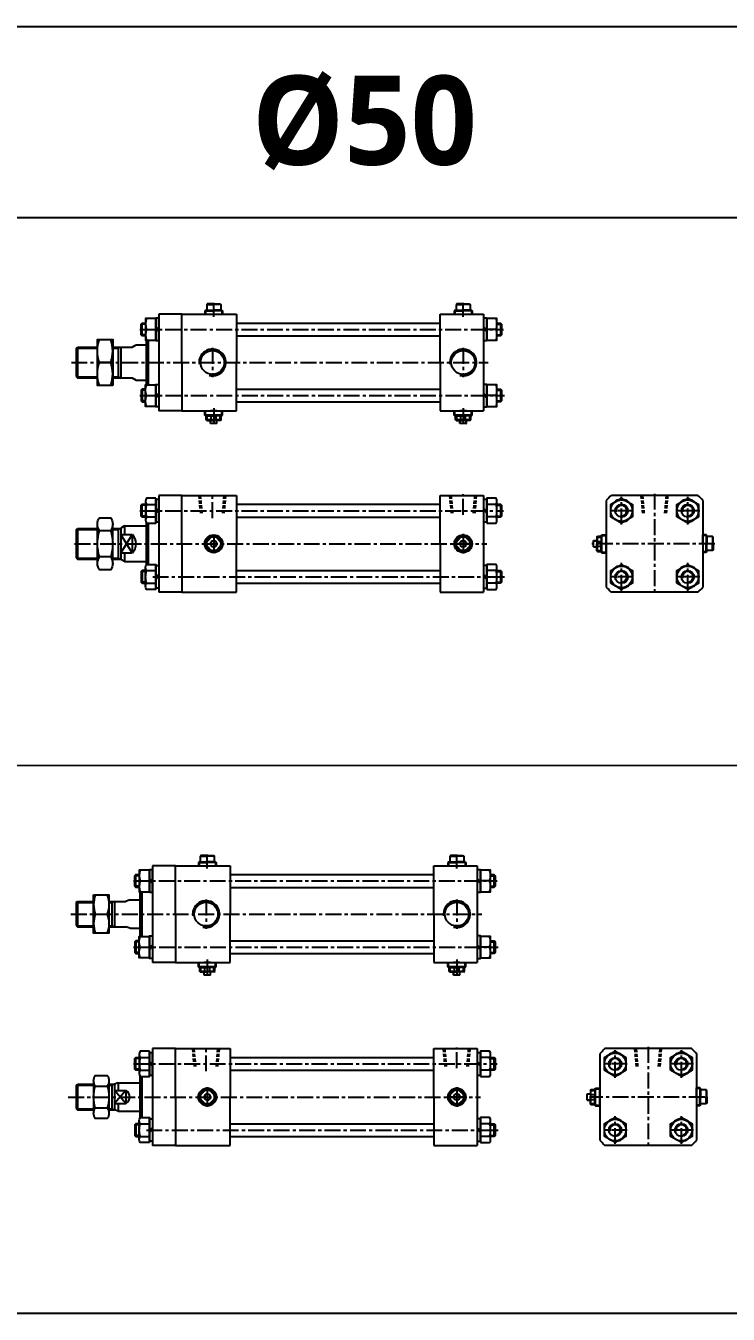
# Model space of a CAD drawing. Extents: x -819 to 29893, y -8942 to 9886.
# Drawn here: x 777 to 1329, y 1799 to 2811 of the extents above; entities that cross this region are included whole.
import ezdxf

# ---------------------------------------------------------------- set-up
doc = ezdxf.new("R2010")
doc.units = 0
doc.header["$LTSCALE"] = 10
doc.header["$MEASUREMENT"] = 0
doc.linetypes.add('CENTER', pattern=[2, 1.25, -0.25, 0.25, -0.25])
doc.linetypes.add('HIDDEN', pattern=[0.375, 0.25, -0.125])
doc.layers.get('0').update_dxf_attribs({"linetype": 'CONTINUOUS'})
doc.layers.add('ML', color=7, linetype='CONTINUOUS')
doc.styles.add('문자', font='romans.shx')

msp = doc.modelspace()

# ---------------------------------------------------------------- linework, layer by layer
at = {"layer": 'ML'}
for p, q in [((919.3, 2592.4), (918.8, 2591.9)), ((918.8, 2591.9), (918.8, 2587.4)), ((918.8, 2591.9), (924.3, 2591.9)), ((924.3, 2592.4), (919.3, 2592.4)), ((924.3, 2592.4), (929.3, 2592.4)), ((929.8, 2591.9), (924.3, 2591.9)), ((929.3, 2592.4), (929.8, 2591.9)), ((929.8, 2591.9), (929.8, 2587.4)), ((1115.3, 2592.4), (1114.8, 2591.9)), ((1114.8, 2591.9), (1114.8, 2587.4)), ((1114.8, 2591.9), (1120.3, 2591.9)), ((1120.3, 2592.4), (1115.3, 2592.4)), ((1120.3, 2592.4), (1125.3, 2592.4)), ((1125.8, 2591.9), (1120.3, 2591.9)), ((1125.3, 2592.4), (1125.8, 2591.9)), ((1125.8, 2591.9), (1125.8, 2587.4)), ((881.3, 2584.4), (881.3, 2508.4)), ((899.3, 2584.4), (881.3, 2584.4)), ((899.3, 2546.4), (899.3, 2584.4)), ((899.3, 2584.4), (942.3, 2584.4)), ((917.8, 2587.4), (917.3, 2586.9)), ((917.3, 2586.9), (917.3, 2584.4)), ((917.3, 2586.9), (924.3, 2586.9)), ((917.3, 2584.4), (931.3, 2584.4)), ((917.8, 2587.4), (924.3, 2587.4)), ((930.8, 2587.4), (924.3, 2587.4)), ((931.3, 2586.9), (924.3, 2586.9)), ((930.8, 2587.4), (931.3, 2586.9)), ((931.3, 2586.9), (931.3, 2584.4)), ((942.3, 2584.4), (942.3, 2546.4)), ((1102.3, 2546.4), (1102.3, 2584.4)), ((1102.3, 2584.4), (1136.3, 2584.4)), ((1113.8, 2587.4), (1113.3, 2586.9)), ((1113.3, 2586.9), (1113.3, 2584.4)), ((1113.3, 2586.9), (1120.3, 2586.9)), ((1113.3, 2584.4), (1127.3, 2584.4)), ((1113.8, 2587.4), (1120.3, 2587.4)), ((1126.8, 2587.4), (1120.3, 2587.4)), ((1127.3, 2586.9), (1120.3, 2586.9)), ((1126.8, 2587.4), (1127.3, 2586.9)), ((1127.3, 2586.9), (1127.3, 2584.4)), ((1136.3, 2584.4), (1136.3, 2508.4)), ((868.1, 2567.4), (868.1, 2577.4)), ((871.6, 2572.4), (878.8, 2572.4)), ((878.8, 2574.3), (881.3, 2571.8)), ((878.8, 2572.9), (881.3, 2570.4)), ((1138.8, 2571.8), (1136.3, 2574.3)), ((1138.8, 2570.4), (1136.3, 2572.9)), ((1146.1, 2572.4), (1138.8, 2572.4)), ((1149.5, 2577.4), (1149.5, 2567.4)), ((871.3, 2563.9), (871.3, 2528.9)), ((872.8, 2563.9), (872.8, 2528.9)), ((816.3, 2557.4), (817.3, 2558.4)), ((816.3, 2557.4), (816.3, 2535.4)), ((817.3, 2558.4), (817.3, 2534.4)), ((849.3, 2558.4), (849.3, 2534.4)), ((851.3, 2558.4), (851.3, 2534.4)), ((851.3, 2558.4), (860.3, 2558.4)), ((860.3, 2558.4), (863.3, 2560.4)), ((843.4, 2546.4), (834.6, 2546.4)), ((899.3, 2546.4), (899.3, 2508.4)), ((942.3, 2508.4), (942.3, 2546.4)), ((1102.3, 2546.4), (1102.3, 2508.4)), ((816.3, 2535.4), (817.3, 2534.4)), ((860.3, 2534.4), (863.3, 2532.4)), ((868.1, 2525.4), (868.1, 2515.4)), ((871.6, 2520.4), (878.8, 2520.4)), ((878.8, 2519.8), (881.3, 2522.3)), ((878.8, 2518.4), (881.3, 2520.9)), ((1138.8, 2519.8), (1136.3, 2522.3)), ((1138.8, 2518.4), (1136.3, 2520.9)), ((1146.1, 2520.4), (1138.8, 2520.4)), ((1149.5, 2525.4), (1149.5, 2515.4)), ((899.3, 2508.4), (881.3, 2508.4)), ((899.3, 2508.4), (942.3, 2508.4)), ((917.3, 2504.9), (917.3, 2508.4)), ((917.8, 2504.4), (917.3, 2504.9)), ((931.3, 2504.9), (917.3, 2504.9)), ((917.8, 2504.4), (924.3, 2504.4)), ((918.3, 2501.4), (918.3, 2504.4)), ((918.8, 2500.9), (918.3, 2501.4)), ((930.3, 2501.4), (918.3, 2501.4)), ((918.8, 2500.9), (924.3, 2500.9)), ((919.2, 2501.4), (919.2, 2504.4)), ((926.8, 2508.4), (921.8, 2508.4)), ((926.8, 2508.4), (921.8, 2508.4)), ((921.8, 2498.5), (921.8, 2500.9)), ((922.4, 2501.4), (922.4, 2504.4)), ((930.8, 2504.4), (924.3, 2504.4)), ((929.8, 2500.9), (924.3, 2500.9)), ((926.2, 2501.4), (926.2, 2504.4)), ((926.8, 2498.5), (926.8, 2500.9)), ((929.5, 2501.4), (929.5, 2504.4)), ((929.8, 2500.9), (930.3, 2501.4)), ((930.3, 2501.4), (930.3, 2504.4)), ((930.8, 2504.4), (931.3, 2504.9)), ((931.3, 2504.9), (931.3, 2508.4)), ((1102.3, 2508.4), (1136.3, 2508.4)), ((1113.3, 2504.9), (1113.3, 2508.4)), ((1113.8, 2504.4), (1113.3, 2504.9)), ((1127.3, 2504.9), (1113.3, 2504.9)), ((1113.8, 2504.4), (1120.3, 2504.4)), ((1114.3, 2501.4), (1114.3, 2504.4)), ((1114.8, 2500.9), (1114.3, 2501.4)), ((1126.3, 2501.4), (1114.3, 2501.4)), ((1114.8, 2500.9), (1120.3, 2500.9)), ((1115.2, 2501.4), (1115.2, 2504.4)), ((1122.8, 2508.4), (1117.8, 2508.4)), ((1122.8, 2508.4), (1117.8, 2508.4)), ((1117.8, 2498.5), (1117.8, 2500.9)), ((1118.4, 2501.4), (1118.4, 2504.4)), ((1126.8, 2504.4), (1120.3, 2504.4)), ((1125.8, 2500.9), (1120.3, 2500.9)), ((1122.2, 2501.4), (1122.2, 2504.4)), ((1122.8, 2498.5), (1122.8, 2500.9)), ((1125.5, 2501.4), (1125.5, 2504.4)), ((1125.8, 2500.9), (1126.3, 2501.4)), ((1126.3, 2501.4), (1126.3, 2504.4)), ((1126.8, 2504.4), (1127.3, 2504.9)), ((1127.3, 2504.9), (1127.3, 2508.4)), ((926.8, 2498.5), (921.8, 2498.5)), ((921.9, 2498.4), (921.8, 2498.5)), ((926.7, 2498.4), (921.9, 2498.4)), ((926.7, 2498.4), (926.8, 2498.5)), ((1122.8, 2498.5), (1117.8, 2498.5)), ((1117.9, 2498.4), (1117.8, 2498.5)), ((1122.7, 2498.4), (1117.9, 2498.4)), ((1122.7, 2498.4), (1122.8, 2498.5)), ((899.3, 2442), (881.3, 2442)), ((881.3, 2442), (881.3, 2366)), ((899.3, 2442), (942.3, 2442)), ((899.3, 2404), (899.3, 2442)), ((942.3, 2442), (942.3, 2404)), ((1102.3, 2404), (1102.3, 2442)), ((1102.3, 2442), (1136.3, 2442)), ((1136.3, 2442), (1136.3, 2366)), ((1304.7, 2442), (1236.7, 2442)), ((868.1, 2425), (868.1, 2435)), ((870.8, 2437.4), (870.8, 2422.6)), ((871.6, 2434.9), (878.8, 2434.9)), ((878.8, 2432), (881.3, 2429.5)), ((878.8, 2430.5), (881.3, 2428)), ((1138.8, 2429.5), (1136.3, 2432)), ((1138.8, 2428), (1136.3, 2430.5)), ((1146.1, 2434.9), (1138.8, 2434.9)), ((1146.8, 2422.6), (1146.8, 2437.4)), ((1149.5, 2435), (1149.5, 2425)), ((1232.7, 2438), (1232.7, 2370)), ((1308.7, 2438), (1308.7, 2370)), ((833, 2388.6), (833, 2419.4)), ((845, 2388.6), (845, 2419.4)), ((871.3, 2420.6), (871.3, 2387.4)), ((871.6, 2425.1), (878.8, 2425.1)), ((872.8, 2420.2), (872.8, 2387.8)), ((1146.1, 2425.1), (1138.8, 2425.1)), ((816.3, 2415), (817.3, 2416)), ((816.3, 2415), (816.3, 2393)), ((817.3, 2416), (817.3, 2392)), ((843.4, 2414.2), (834.6, 2414.2)), ((849.3, 2416), (849.3, 2392)), ((854.3, 2418), (851.3, 2416.3)), ((851.3, 2416.3), (851.3, 2391.7)), ((851.3, 2411.2), (860.3, 2411.2)), ((854.3, 2418), (854.3, 2411.2)), ((860.3, 2411.2), (860.3, 2396.8)), ((922.4, 2409.1), (919.2, 2405.9)), ((926.2, 2409.1), (929.5, 2405.9)), ((1118.4, 2409.1), (1115.2, 2405.9)), ((1122.2, 2409.1), (1125.5, 2405.9)), ((1225.2, 2409.5), (1225.7, 2410)), ((1225.2, 2409.5), (1225.2, 2404)), ((1225.7, 2410), (1228.7, 2410)), ((1225.7, 2398), (1225.7, 2410)), ((1225.7, 2409.1), (1228.7, 2409.1)), ((1228.7, 2410.5), (1229.2, 2411)), ((1228.7, 2410.5), (1228.7, 2404)), ((1229.2, 2411), (1232.7, 2411)), ((1229.2, 2397), (1229.2, 2411)), ((1232.7, 2398), (1232.7, 2410)), ((1232.7, 2398), (1232.7, 2410)), ((1311.2, 2411.1), (1308.7, 2411.1)), ((1308.7, 2404.1), (1308.7, 2411.1)), ((1311.7, 2410.6), (1311.2, 2411.1)), ((1311.2, 2411.1), (1311.2, 2404.1)), ((1311.7, 2410.6), (1311.7, 2404.1)), ((1316.2, 2409.6), (1311.7, 2409.6)), ((1316.7, 2409.1), (1316.2, 2409.6)), ((1316.2, 2409.6), (1316.2, 2404.1)), ((1316.7, 2404.1), (1316.7, 2409.1)), ((899.3, 2404), (899.3, 2366)), ((919.2, 2402.1), (922.4, 2398.8)), ((929.5, 2402.1), (926.2, 2398.8)), ((942.3, 2366), (942.3, 2404)), ((1102.3, 2404), (1102.3, 2366)), ((1115.2, 2402.1), (1118.4, 2398.8)), ((1125.5, 2402.1), (1122.2, 2398.8)), ((1222.7, 2406.4), (1222.8, 2406.5)), ((1222.7, 2401.6), (1222.7, 2406.4)), ((1222.7, 2401.6), (1222.8, 2401.5)), ((1222.8, 2406.5), (1225.2, 2406.5)), ((1222.8, 2401.5), (1222.8, 2406.5)), ((1222.8, 2401.5), (1225.2, 2401.5)), ((1225.2, 2398.5), (1225.2, 2404)), ((1225.7, 2405.9), (1228.7, 2405.9)), ((1225.7, 2402.1), (1228.7, 2402.1)), ((1228.7, 2397.5), (1228.7, 2404)), ((1232.7, 2401.5), (1232.7, 2406.5)), ((1232.7, 2401.5), (1232.7, 2406.5)), ((1308.7, 2404.1), (1308.7, 2397.1)), ((1311.2, 2397.1), (1311.2, 2404.1)), ((1311.7, 2397.6), (1311.7, 2404.1)), ((1316.2, 2398.6), (1316.2, 2404.1)), ((1316.7, 2399.1), (1316.2, 2398.6)), ((1316.7, 2404.1), (1316.7, 2399.1)), ((816.3, 2393), (817.3, 2392)), ((843.4, 2393.7), (834.6, 2393.7)), ((851.3, 2396.8), (860.3, 2396.8)), ((854.3, 2390), (851.3, 2391.7)), ((854.3, 2396.8), (854.3, 2390)), ((1225.2, 2398.5), (1225.7, 2398)), ((1225.7, 2398.8), (1228.7, 2398.8)), ((1225.7, 2398), (1228.7, 2398)), ((1228.7, 2397.5), (1229.2, 2397)), ((1229.2, 2397), (1232.7, 2397)), ((1311.2, 2397.1), (1308.7, 2397.1)), ((1311.7, 2397.6), (1311.2, 2397.1)), ((1316.2, 2398.6), (1311.7, 2398.6)), ((868.1, 2383), (868.1, 2373)), ((870.8, 2370.6), (870.8, 2385.4)), ((871.6, 2382.9), (878.8, 2382.9)), ((878.8, 2377.5), (881.3, 2380)), ((1138.8, 2377.5), (1136.3, 2380)), ((1146.1, 2382.9), (1138.8, 2382.9)), ((1146.8, 2370.6), (1146.8, 2385.4)), ((1149.5, 2383), (1149.5, 2373)), ((871.6, 2373.1), (878.8, 2373.1)), ((878.8, 2376), (881.3, 2378.5)), ((1138.8, 2376), (1136.3, 2378.5)), ((1146.1, 2373.1), (1138.8, 2373.1)), ((899.3, 2366), (881.3, 2366)), ((899.3, 2366), (942.3, 2366)), ((1102.3, 2366), (1136.3, 2366)), ((1304.7, 2366), (1236.7, 2366)), ((914.3, 2159.1), (913.8, 2158.6)), ((913.8, 2158.6), (913.8, 2154.1)), ((913.8, 2158.6), (919.3, 2158.6)), ((919.3, 2159.1), (914.3, 2159.1)), ((919.3, 2159.1), (924.3, 2159.1)), ((924.8, 2158.6), (919.3, 2158.6)), ((924.3, 2159.1), (924.8, 2158.6)), ((924.8, 2158.6), (924.8, 2154.1)), ((1110.3, 2159.1), (1109.8, 2158.6)), ((1109.8, 2158.6), (1109.8, 2154.1)), ((1109.8, 2158.6), (1115.3, 2158.6)), ((1115.3, 2159.1), (1110.3, 2159.1)), ((1115.3, 2159.1), (1120.3, 2159.1)), ((1120.8, 2158.6), (1115.3, 2158.6)), ((1120.3, 2159.1), (1120.8, 2158.6)), ((1120.8, 2158.6), (1120.8, 2154.1)), ((876.3, 2151.1), (876.3, 2075.1)), ((894.3, 2151.1), (876.3, 2151.1)), ((894.3, 2113.1), (894.3, 2151.1)), ((894.3, 2151.1), (937.3, 2151.1)), ((912.8, 2154.1), (912.3, 2153.6)), ((912.3, 2153.6), (912.3, 2151.1)), ((912.3, 2153.6), (919.3, 2153.6)), ((912.3, 2151.1), (926.3, 2151.1)), ((912.8, 2154.1), (919.3, 2154.1)), ((925.8, 2154.1), (919.3, 2154.1)), ((926.3, 2153.6), (919.3, 2153.6)), ((925.8, 2154.1), (926.3, 2153.6)), ((926.3, 2153.6), (926.3, 2151.1)), ((937.3, 2151.1), (937.3, 2113.1)), ((1097.3, 2113.1), (1097.3, 2151.1)), ((1097.3, 2151.1), (1131.3, 2151.1)), ((1108.8, 2154.1), (1108.3, 2153.6)), ((1108.3, 2153.6), (1108.3, 2151.1)), ((1108.3, 2153.6), (1115.3, 2153.6)), ((1108.3, 2151.1), (1122.3, 2151.1)), ((1108.8, 2154.1), (1115.3, 2154.1)), ((1121.8, 2154.1), (1115.3, 2154.1)), ((1122.3, 2153.6), (1115.3, 2153.6)), ((1121.8, 2154.1), (1122.3, 2153.6)), ((1122.3, 2153.6), (1122.3, 2151.1)), ((1131.3, 2151.1), (1131.3, 2075.1)), ((863.1, 2134.1), (863.1, 2144.1)), ((866.6, 2139.1), (873.8, 2139.1)), ((873.8, 2141), (876.3, 2138.5)), ((873.8, 2139.6), (876.3, 2137.1)), ((1133.8, 2138.5), (1131.3, 2141)), ((1133.8, 2137.1), (1131.3, 2139.6)), ((1141.1, 2139.1), (1133.8, 2139.1)), ((1144.5, 2144.1), (1144.5, 2134.1)), ((866.3, 2130.6), (866.3, 2095.6)), ((867.8, 2130.6), (867.8, 2095.6)), ((817.3, 2123.1), (817.3, 2103.1)), ((844.3, 2123.1), (844.3, 2103.1)), ((846.3, 2123.1), (846.3, 2103.1)), ((858.3, 2124.3), (855.3, 2123.1)), ((830, 2113.1), (840.6, 2113.1)), ((894.3, 2113.1), (894.3, 2075.1)), ((937.3, 2075.1), (937.3, 2113.1)), ((1097.3, 2113.1), (1097.3, 2075.1)), ((858.3, 2101.9), (855.3, 2103.1)), ((863.1, 2092.1), (863.1, 2082.1)), ((866.6, 2087.1), (873.8, 2087.1)), ((873.8, 2086.5), (876.3, 2089)), ((873.8, 2085.1), (876.3, 2087.6)), ((1133.8, 2086.5), (1131.3, 2089)), ((1133.8, 2085.1), (1131.3, 2087.6)), ((1141.1, 2087.1), (1133.8, 2087.1)), ((1144.5, 2092.1), (1144.5, 2082.1)), ((894.3, 2075.1), (876.3, 2075.1)), ((894.3, 2075.1), (937.3, 2075.1)), ((912.3, 2071.6), (912.3, 2075.1)), ((921.8, 2075.1), (916.8, 2075.1)), ((921.8, 2075.1), (916.8, 2075.1)), ((926.3, 2071.6), (926.3, 2075.1)), ((1097.3, 2075.1), (1131.3, 2075.1)), ((1108.3, 2071.6), (1108.3, 2075.1)), ((1117.8, 2075.1), (1112.8, 2075.1)), ((1117.8, 2075.1), (1112.8, 2075.1)), ((1122.3, 2071.6), (1122.3, 2075.1)), ((912.8, 2071.1), (912.3, 2071.6)), ((926.3, 2071.6), (912.3, 2071.6)), ((912.8, 2071.1), (919.3, 2071.1)), ((913.3, 2068.1), (913.3, 2071.1)), ((913.8, 2067.6), (913.3, 2068.1)), ((925.3, 2068.1), (913.3, 2068.1)), ((913.8, 2067.6), (919.3, 2067.6)), ((914.2, 2068.1), (914.2, 2071.1)), ((916.8, 2065.2), (916.8, 2067.6)), ((921.8, 2065.2), (916.8, 2065.2)), ((916.9, 2065.1), (916.8, 2065.2)), ((921.7, 2065.1), (916.9, 2065.1)), ((917.4, 2068.1), (917.4, 2071.1)), ((925.8, 2071.1), (919.3, 2071.1)), ((924.8, 2067.6), (919.3, 2067.6)), ((921.2, 2068.1), (921.2, 2071.1)), ((921.7, 2065.1), (921.8, 2065.2)), ((921.8, 2065.2), (921.8, 2067.6)), ((924.5, 2068.1), (924.5, 2071.1)), ((924.8, 2067.6), (925.3, 2068.1)), ((925.3, 2068.1), (925.3, 2071.1)), ((925.8, 2071.1), (926.3, 2071.6)), ((1108.8, 2071.1), (1108.3, 2071.6)), ((1122.3, 2071.6), (1108.3, 2071.6)), ((1108.8, 2071.1), (1115.3, 2071.1)), ((1109.3, 2068.1), (1109.3, 2071.1)), ((1109.8, 2067.6), (1109.3, 2068.1)), ((1121.3, 2068.1), (1109.3, 2068.1)), ((1109.8, 2067.6), (1115.3, 2067.6)), ((1110.2, 2068.1), (1110.2, 2071.1)), ((1112.8, 2065.2), (1112.8, 2067.6)), ((1117.8, 2065.2), (1112.8, 2065.2)), ((1112.9, 2065.1), (1112.8, 2065.2)), ((1117.7, 2065.1), (1112.9, 2065.1)), ((1113.4, 2068.1), (1113.4, 2071.1)), ((1121.8, 2071.1), (1115.3, 2071.1)), ((1120.8, 2067.6), (1115.3, 2067.6)), ((1117.2, 2068.1), (1117.2, 2071.1)), ((1117.7, 2065.1), (1117.8, 2065.2)), ((1117.8, 2065.2), (1117.8, 2067.6)), ((1120.5, 2068.1), (1120.5, 2071.1)), ((1120.8, 2067.6), (1121.3, 2068.1)), ((1121.3, 2068.1), (1121.3, 2071.1)), ((1121.8, 2071.1), (1122.3, 2071.6)), ((894.3, 2007.4), (876.3, 2007.4)), ((876.3, 2007.4), (876.3, 1931.4)), ((894.3, 2007.4), (937.3, 2007.4)), ((894.3, 1969.4), (894.3, 2007.4)), ((937.3, 2007.4), (937.3, 1969.4)), ((1097.3, 1969.4), (1097.3, 2007.4)), ((1097.3, 2007.4), (1131.3, 2007.4)), ((1131.3, 2007.4), (1131.3, 1931.4)), ((1299.7, 2007.4), (1231.7, 2007.4)), ((863.1, 1990.4), (863.1, 2000.4)), ((865.8, 2002.8), (865.8, 1988.1)), ((866.6, 2000.3), (873.8, 2000.3)), ((873.8, 1997.4), (876.3, 1994.9)), ((873.8, 1996), (876.3, 1993.5)), ((1133.8, 1994.9), (1131.3, 1997.4)), ((1133.8, 1993.5), (1131.3, 1996)), ((1141.1, 2000.3), (1133.8, 2000.3)), ((1141.8, 1988.1), (1141.8, 2002.8)), ((1144.5, 2000.4), (1144.5, 1990.4)), ((1227.7, 2003.4), (1227.7, 1935.4)), ((1303.7, 2003.5), (1303.7, 1935.4)), ((866.3, 1986.1), (866.3, 1952.8)), ((866.6, 1990.5), (873.8, 1990.5)), ((867.8, 1985.6), (867.8, 1953.3)), ((1141.1, 1990.5), (1133.8, 1990.5)), ((817.3, 1979.4), (817.3, 1959.4)), ((830, 1982.2), (830, 1956.7)), ((831.3, 1977.9), (840.7, 1977.9)), ((842, 1982.2), (842, 1956.7)), ((844.3, 1979.4), (844.3, 1959.4)), ((849.3, 1980.6), (846.3, 1979.4)), ((846.3, 1979.4), (846.3, 1959.4)), ((846.3, 1974.5), (855.6, 1974.5)), ((849.3, 1980.6), (849.3, 1974.5)), ((855.3, 1974.5), (855.3, 1964.4)), ((917.4, 1974.6), (914.2, 1971.4)), ((921.2, 1974.6), (924.5, 1971.4)), ((1113.4, 1974.6), (1110.2, 1971.4)), ((1117.2, 1974.6), (1120.5, 1971.4)), ((1220.2, 1974.9), (1220.7, 1975.4)), ((1220.2, 1974.9), (1220.2, 1969.4)), ((1220.7, 1975.4), (1223.7, 1975.4)), ((1220.7, 1963.4), (1220.7, 1975.4)), ((1220.7, 1974.6), (1223.7, 1974.6)), ((1223.7, 1975.9), (1224.2, 1976.4)), ((1223.7, 1975.9), (1223.7, 1969.4)), ((1224.2, 1976.4), (1227.7, 1976.4)), ((1224.2, 1962.4), (1224.2, 1976.4)), ((1227.7, 1963.4), (1227.7, 1975.4)), ((1227.7, 1963.4), (1227.7, 1975.4)), ((1227.7, 1963.4), (1227.7, 1975.4)), ((1306.2, 1976.5), (1303.7, 1976.5)), ((1303.7, 1969.5), (1303.7, 1976.5)), ((1306.7, 1976), (1306.2, 1976.5)), ((1306.2, 1976.5), (1306.2, 1969.5)), ((1306.7, 1976), (1306.7, 1969.5)), ((1311.2, 1975), (1306.7, 1975)), ((1311.7, 1974.5), (1311.2, 1975)), ((1311.2, 1975), (1311.2, 1969.5)), ((1311.7, 1969.5), (1311.7, 1974.5)), ((846.3, 1964.4), (855.3, 1964.4)), ((849.3, 1964.4), (849.3, 1958.2)), ((894.3, 1969.4), (894.3, 1931.4)), ((914.2, 1967.5), (917.4, 1964.3)), ((924.5, 1967.5), (921.2, 1964.3)), ((937.3, 1931.4), (937.3, 1969.4)), ((1097.3, 1969.4), (1097.3, 1931.4)), ((1110.2, 1967.5), (1113.4, 1964.3)), ((1120.5, 1967.5), (1117.2, 1964.3)), ((1217.7, 1971.8), (1217.8, 1971.9)), ((1217.7, 1967.1), (1217.7, 1971.8)), ((1217.7, 1967.1), (1217.8, 1966.9)), ((1217.8, 1971.9), (1220.2, 1971.9)), ((1217.8, 1966.9), (1217.8, 1971.9)), ((1217.8, 1966.9), (1220.2, 1966.9)), ((1220.2, 1963.9), (1220.2, 1969.4)), ((1220.2, 1963.9), (1220.7, 1963.4)), ((1220.7, 1971.4), (1223.7, 1971.4)), ((1220.7, 1967.5), (1223.7, 1967.5)), ((1220.7, 1964.3), (1223.7, 1964.3)), ((1223.7, 1962.9), (1223.7, 1969.4)), ((1227.7, 1966.9), (1227.7, 1971.9)), ((1227.7, 1966.9), (1227.7, 1971.9)), ((1303.7, 1969.5), (1303.7, 1962.5)), ((1306.2, 1962.5), (1306.2, 1969.5)), ((1306.7, 1963), (1306.7, 1969.5)), ((1311.2, 1964), (1306.7, 1964)), ((1311.2, 1964), (1311.2, 1969.5)), ((1311.7, 1964.5), (1311.2, 1964)), ((1311.7, 1969.5), (1311.7, 1964.5)), ((831.3, 1960.9), (840.7, 1960.9)), ((849.3, 1958.2), (846.3, 1959.4)), ((1220.7, 1963.4), (1223.7, 1963.4)), ((1223.7, 1962.9), (1224.2, 1962.4)), ((1224.2, 1962.4), (1227.7, 1962.4)), ((1306.2, 1962.5), (1303.7, 1962.5)), ((1306.7, 1963), (1306.2, 1962.5)), ((863.1, 1948.4), (863.1, 1938.4)), ((865.8, 1936.1), (865.8, 1950.8)), ((866.6, 1948.3), (873.8, 1948.3)), ((873.8, 1942.9), (876.3, 1945.4)), ((873.8, 1941.5), (876.3, 1944)), ((1133.8, 1942.9), (1131.3, 1945.4)), ((1133.8, 1941.5), (1131.3, 1944)), ((1141.1, 1948.3), (1133.8, 1948.3)), ((1141.8, 1936.1), (1141.8, 1950.8)), ((1144.5, 1948.4), (1144.5, 1938.4)), ((866.6, 1938.5), (873.8, 1938.5)), ((1141.1, 1938.5), (1133.8, 1938.5)), ((894.3, 1931.4), (876.3, 1931.4)), ((894.3, 1931.4), (937.3, 1931.4)), ((1097.3, 1931.4), (1131.3, 1931.4)), ((1299.7, 1931.4), (1231.7, 1931.4))]:
    msp.add_line(p, q, dxfattribs=at)
at = {"layer": 'ML', "color": 1, "linetype": 'CENTER'}
for p, q in [((924.3, 2582.4), (924.3, 2593.2)), ((1120.3, 2582.4), (1120.3, 2593.2)), ((866.2, 2572.4), (1152, 2572.4)), ((923.3, 2557.9), (923.3, 2534.9)), ((1120.3, 2557.9), (1120.3, 2534.9)), ((812.5, 2546.4), (1140, 2546.4)), ((866.4, 2520.4), (1152.7, 2520.4)), ((924.3, 2510.6), (924.3, 2497.4)), ((1120.3, 2510.6), (1120.3, 2497.4)), ((923.3, 2424.2), (923.3, 2442.9)), ((1120.3, 2426.7), (1120.3, 2442.9)), ((1244.7, 2419.1), (1244.7, 2440.9)), ((1270.7, 2443.3), (1270.7, 2364.1)), ((1296.7, 2419.1), (1296.7, 2440.9)), ((866.2, 2430), (1152, 2430)), ((1254.2, 2430), (1235.3, 2430)), ((1306.2, 2430), (1287.3, 2430)), ((924.3, 2411), (924.3, 2397)), ((1120.3, 2411.7), (1120.3, 2396.3)), ((815, 2404), (1138.8, 2404)), ((1128, 2404), (1112.6, 2404)), ((1318, 2404), (1221.3, 2404)), ((1244.7, 2367.1), (1244.7, 2388.9)), ((1296.7, 2367.1), (1296.7, 2388.9)), ((876.4, 2378), (1152.7, 2378)), ((1254.2, 2378), (1235.3, 2378)), ((1306.2, 2378), (1287.3, 2378)), ((919.3, 2149), (919.3, 2159.9)), ((1115.3, 2149), (1115.3, 2159.9)), ((861.2, 2139.1), (1147, 2139.1)), ((918.3, 2124.6), (918.3, 2101.5)), ((1115.3, 2124.6), (1115.3, 2101.5)), ((812.1, 2113.1), (1135, 2113.1)), ((861.4, 2087.1), (1147.7, 2087.1)), ((919.3, 2077.3), (919.3, 2064.1)), ((1115.3, 2077.3), (1115.3, 2064.1)), ((918.3, 1989.6), (918.3, 2008.3)), ((1115.3, 1992.1), (1115.3, 2008.3)), ((1239.7, 1984.5), (1239.7, 2006.3)), ((1265.7, 2008.7), (1265.7, 1929.5)), ((1291.7, 1984.5), (1291.7, 2006.3)), ((861.2, 1995.4), (1147, 1995.4)), ((1249.2, 1995.4), (1230.3, 1995.4)), ((1301.2, 1995.4), (1282.3, 1995.4)), ((919.3, 1977.1), (919.3, 1961.7)), ((1115.3, 1977.1), (1115.3, 1961.7)), ((810, 1969.4), (1133.8, 1969.4)), ((1123, 1969.4), (1107.6, 1969.4)), ((1310.1, 1969.4), (1219.5, 1969.4)), ((1239.7, 1932.5), (1239.7, 1954.3)), ((1291.7, 1932.5), (1291.7, 1954.3)), ((871.4, 1943.4), (1147.7, 1943.4)), ((1249.2, 1943.4), (1230.3, 1943.4)), ((1301.2, 1943.4), (1282.3, 1943.4))]:
    msp.add_line(p, q, dxfattribs=at)
at = {"layer": 'ML', "color": 2}
for p, q in [((917.8, 2587.4), (917.8, 2584.4)), ((930.8, 2587.4), (930.8, 2584.4)), ((1113.8, 2587.4), (1113.8, 2584.4)), ((1126.8, 2587.4), (1126.8, 2584.4)), ((870.8, 2576.6), (867.3, 2576.6)), ((1146.8, 2576.6), (1150.3, 2576.6)), ((870.8, 2568.2), (867.3, 2568.2)), ((1146.8, 2568.2), (1150.3, 2568.2)), ((849.3, 2557.6), (850.6, 2558.4)), ((849.3, 2535.1), (850.6, 2534.4)), ((870.8, 2524.6), (867.3, 2524.6)), ((1146.8, 2524.6), (1150.3, 2524.6)), ((870.8, 2516.2), (867.3, 2516.2)), ((1146.8, 2516.2), (1150.3, 2516.2)), ((917.8, 2504.4), (917.8, 2508.4)), ((921.9, 2498.4), (921.9, 2500.9)), ((926.7, 2498.4), (926.7, 2500.9)), ((930.8, 2504.4), (930.8, 2508.4)), ((1113.8, 2504.4), (1113.8, 2508.4)), ((1117.9, 2498.4), (1117.9, 2500.9)), ((1122.7, 2498.4), (1122.7, 2500.9)), ((1126.8, 2504.4), (1126.8, 2508.4)), ((870.8, 2434.2), (867.3, 2434.2)), ((1146.8, 2434.2), (1150.3, 2434.2)), ((870.8, 2425.8), (867.3, 2425.8)), ((1146.8, 2425.8), (1150.3, 2425.8)), ((849.3, 2415.2), (850.6, 2416)), ((860.3, 2411.2), (851.3, 2396.8)), ((860.3, 2396.8), (851.3, 2411.2)), ((1228.7, 2410.5), (1232.7, 2410.5)), ((1311.7, 2410.6), (1308.7, 2410.6)), ((1222.7, 2406.4), (1225.2, 2406.4)), ((1222.7, 2401.6), (1225.2, 2401.6)), ((849.3, 2392.7), (850.6, 2392)), ((1228.7, 2397.5), (1232.7, 2397.5)), ((1311.7, 2397.6), (1308.7, 2397.6)), ((870.8, 2382.2), (867.3, 2382.2)), ((1146.8, 2382.2), (1150.3, 2382.2)), ((870.8, 2373.8), (867.3, 2373.8)), ((1146.8, 2373.8), (1150.3, 2373.8)), ((912.8, 2154.1), (912.8, 2151.1)), ((925.8, 2154.1), (925.8, 2151.1)), ((1108.8, 2154.1), (1108.8, 2151.1)), ((1121.8, 2154.1), (1121.8, 2151.1)), ((865.8, 2143.2), (862.3, 2143.2)), ((1141.8, 2143.2), (1145.3, 2143.2)), ((865.8, 2134.9), (862.3, 2134.9)), ((1141.8, 2134.9), (1145.3, 2134.9)), ((844.3, 2122.3), (845.6, 2123.1)), ((844.3, 2103.8), (845.6, 2103.1)), ((865.8, 2091.2), (862.3, 2091.2)), ((1141.8, 2091.2), (1145.3, 2091.2)), ((865.8, 2082.9), (862.3, 2082.9)), ((912.8, 2071.1), (912.8, 2075.1)), ((925.8, 2071.1), (925.8, 2075.1)), ((1108.8, 2071.1), (1108.8, 2075.1)), ((1121.8, 2071.1), (1121.8, 2075.1)), ((1141.8, 2082.9), (1145.3, 2082.9)), ((916.9, 2065.1), (916.9, 2067.6)), ((921.7, 2065.1), (921.7, 2067.6)), ((1112.9, 2065.1), (1112.9, 2067.6)), ((1117.7, 2065.1), (1117.7, 2067.6)), ((865.8, 1999.6), (862.3, 1999.6)), ((1141.8, 1999.6), (1145.3, 1999.6)), ((865.8, 1991.2), (862.3, 1991.2)), ((1141.8, 1991.2), (1145.3, 1991.2)), ((844.3, 1978.7), (845.6, 1979.4)), ((855.3, 1974.5), (846.3, 1964.4)), ((855.3, 1964.4), (846.3, 1974.5)), ((1223.7, 1975.9), (1227.7, 1975.9)), ((1306.7, 1976), (1303.7, 1976)), ((1217.7, 1971.8), (1220.2, 1971.8)), ((1217.7, 1967.1), (1220.2, 1967.1)), ((844.3, 1960.2), (845.6, 1959.4)), ((1223.7, 1962.9), (1227.7, 1962.9)), ((1306.7, 1963), (1303.7, 1963)), ((865.8, 1947.6), (862.3, 1947.6)), ((1141.8, 1947.6), (1145.3, 1947.6)), ((865.8, 1939.2), (862.3, 1939.2)), ((1141.8, 1939.2), (1145.3, 1939.2))]:
    msp.add_line(p, q, dxfattribs=at)
at = {"layer": 'ML', "color": 7, "linetype": 'Continuous'}
for p, q in [((942.3, 2577.4), (1102.3, 2577.4)), ((942.3, 2567.4), (1102.3, 2567.4)), ((817.3, 2558.4), (833, 2558.4)), ((845, 2558.4), (851.3, 2558.4)), ((863.3, 2560.4), (871.3, 2560.4)), ((817.3, 2534.4), (833, 2534.4)), ((845, 2534.4), (851.3, 2534.4)), ((851.3, 2534.4), (860.3, 2534.4)), ((863.3, 2532.4), (871.3, 2532.4)), ((942.3, 2525.4), (1102.3, 2525.4)), ((942.3, 2515.4), (1102.3, 2515.4)), ((942.3, 2435), (1102.3, 2435)), ((942.3, 2425), (1102.3, 2425)), ((817.3, 2416), (833, 2416)), ((845, 2416), (851.3, 2416)), ((854.3, 2418), (871.3, 2418)), ((817.3, 2392), (833, 2392)), ((845, 2392), (851.3, 2392)), ((854.3, 2390), (871.3, 2390)), ((942.3, 2383), (1102.3, 2383)), ((942.3, 2373), (1102.3, 2373)), ((937.3, 2144.1), (1097.3, 2144.1)), ((937.3, 2134.1), (1097.3, 2134.1)), ((816.3, 2122.1), (817.3, 2123.1)), ((816.3, 2122.1), (816.3, 2104.1)), ((817.3, 2123.1), (830, 2123.1)), ((842, 2123.1), (846.3, 2123.1)), ((846.3, 2123.1), (855.3, 2123.1)), ((858.3, 2124.3), (866.3, 2124.3)), ((816.3, 2104.1), (817.3, 2103.1)), ((817.3, 2103.1), (830, 2103.1)), ((842, 2103.1), (846.3, 2103.1)), ((846.3, 2103.1), (855.3, 2103.1)), ((858.3, 2101.9), (866.3, 2101.9)), ((937.3, 2092.1), (1097.3, 2092.1)), ((937.3, 2082.1), (1097.3, 2082.1)), ((937.3, 2000.4), (1097.3, 2000.4)), ((937.3, 1990.4), (1097.3, 1990.4)), ((816.3, 1978.4), (817.3, 1979.4)), ((816.3, 1978.4), (816.3, 1960.4)), ((817.3, 1979.4), (830, 1979.4)), ((842, 1979.4), (846.3, 1979.4)), ((849.3, 1980.6), (866.3, 1980.6)), ((816.3, 1960.4), (817.3, 1959.4)), ((817.3, 1959.4), (830, 1959.4)), ((842, 1959.4), (846.3, 1959.4)), ((849.3, 1958.2), (866.3, 1958.2)), ((937.3, 1948.4), (1097.3, 1948.4)), ((937.3, 1938.4), (1097.3, 1938.4))]:
    msp.add_line(p, q, dxfattribs=at)
at = {"layer": 'ML', "color": 2, "linetype": 'Continuous'}
for p, q in [((816.6, 2557.6), (833, 2557.6)), ((845, 2557.6), (849.3, 2557.6)), ((816.6, 2535.1), (833, 2535.1)), ((845, 2535.1), (849.3, 2535.1)), ((816.6, 2415.2), (833, 2415.2)), ((845, 2415.2), (849.3, 2415.2)), ((816.6, 2392.7), (833, 2392.7)), ((845, 2392.7), (849.3, 2392.7)), ((816.6, 2122.3), (830, 2122.3)), ((842, 2122.3), (844.3, 2122.3)), ((816.6, 2103.8), (830, 2103.8)), ((842, 2103.8), (844.3, 2103.8)), ((816.6, 1978.7), (830, 1978.7)), ((842, 1978.7), (844.3, 1978.7)), ((816.6, 1960.2), (830, 1960.2)), ((842, 1960.2), (844.3, 1960.2))]:
    msp.add_line(p, q, dxfattribs=at)
at = {"layer": 'ML', "color": 6, "linetype": 'HIDDEN'}
for p, q in [((914.1, 2428), (912.8, 2442)), ((915.2, 2428), (914, 2442)), ((931.4, 2428), (932.6, 2442)), ((932.6, 2428), (933.8, 2442)), ((1111.1, 2428), (1109.8, 2442)), ((1112.2, 2428), (1111, 2442)), ((1128.4, 2428), (1129.6, 2442)), ((1129.6, 2428), (1130.8, 2442)), ((1261.5, 2428), (1260.2, 2442)), ((1262.6, 2428), (1261.4, 2442)), ((1278.8, 2428), (1280, 2442)), ((1280, 2428), (1281.2, 2442)), ((909.1, 1993.4), (907.8, 2007.4)), ((910.2, 1993.4), (909, 2007.4)), ((926.4, 1993.4), (927.6, 2007.4)), ((927.6, 1993.4), (928.8, 2007.4)), ((1106.1, 1993.4), (1104.8, 2007.4)), ((1107.2, 1993.4), (1106, 2007.4)), ((1123.4, 1993.4), (1124.6, 2007.4)), ((1124.6, 1993.4), (1125.8, 2007.4)), ((1256.5, 1993.4), (1255.2, 2007.4)), ((1257.6, 1993.4), (1256.4, 2007.4)), ((1273.8, 1993.4), (1275, 2007.4)), ((1275, 1993.4), (1276.2, 2007.4))]:
    msp.add_line(p, q, dxfattribs=at)
at = {"layer": 'ML', "const_width": 1.5}
for points in [[(4304.6, 2660.2), (4304.6, 2810.2), (150, 2810.2)], [(729.3, 2660.2), (1366.4, 2660.2), (1366.4, 1799.5)], [(729.3, 2229.8), (1366.4, 2229.8)], [(729.3, 1799.5), (1366.4, 1799.5)]]:
    msp.add_lwpolyline(points, dxfattribs=at)
at = {"layer": 'ML'}
for points in [[(881.3, 2563.6), (881.3, 2581.2), (878.8, 2581.2), (878.8, 2563.6), (881.3, 2563.6)], [(1136.3, 2581.2), (1136.3, 2563.6), (1138.8, 2563.6), (1138.8, 2581.2), (1136.3, 2581.2)], [(870.8, 2567.4), (868.1, 2567.4), (867.3, 2568.2), (867.3, 2576.6), (868.1, 2577.4), (870.8, 2577.4)], [(1146.8, 2577.4), (1149.5, 2577.4), (1150.3, 2576.6), (1150.3, 2568.2), (1149.5, 2567.4), (1146.8, 2567.4)], [(870.8, 2525.4), (868.1, 2525.4), (867.3, 2524.6), (867.3, 2516.2), (868.1, 2515.4), (870.8, 2515.4)], [(881.3, 2529.2), (881.3, 2511.6), (878.8, 2511.6), (878.8, 2529.2), (881.3, 2529.2)], [(1136.3, 2529.2), (1136.3, 2511.6), (1138.8, 2511.6), (1138.8, 2529.2), (1136.3, 2529.2)], [(1146.8, 2525.4), (1149.5, 2525.4), (1150.3, 2524.6), (1150.3, 2516.2), (1149.5, 2515.4), (1146.8, 2515.4)], [(1236.2, 2425.1), (1236.2, 2434.9), (1244.7, 2439.8), (1253.2, 2434.9), (1253.2, 2425.1), (1244.7, 2420.2), (1236.2, 2425.1)], [(1288.2, 2425.1), (1288.2, 2434.9), (1296.7, 2439.8), (1305.2, 2434.9), (1305.2, 2425.1), (1296.7, 2420.2), (1288.2, 2425.1)], [(870.8, 2425), (868.1, 2425), (867.3, 2425.8), (867.3, 2434.2), (868.1, 2435), (870.8, 2435)], [(881.3, 2421.2), (881.3, 2438.8), (878.8, 2438.8), (878.8, 2421.2), (881.3, 2421.2)], [(1136.3, 2438.8), (1136.3, 2421.2), (1138.8, 2421.2), (1138.8, 2438.8), (1136.3, 2438.8)], [(1146.8, 2435), (1149.5, 2435), (1150.3, 2434.2), (1150.3, 2425.8), (1149.5, 2425), (1146.8, 2425)], [(870.8, 2383), (868.1, 2383), (867.3, 2382.2), (867.3, 2373.8), (868.1, 2373), (870.8, 2373)], [(881.3, 2386.8), (881.3, 2369.2), (878.8, 2369.2), (878.8, 2386.8), (881.3, 2386.8)], [(1136.3, 2386.8), (1136.3, 2369.2), (1138.8, 2369.2), (1138.8, 2386.8), (1136.3, 2386.8)], [(1146.8, 2383), (1149.5, 2383), (1150.3, 2382.2), (1150.3, 2373.8), (1149.5, 2373), (1146.8, 2373)], [(1236.2, 2373.1), (1236.2, 2382.9), (1244.7, 2387.8), (1253.2, 2382.9), (1253.2, 2373.1), (1244.7, 2368.2), (1236.2, 2373.1)], [(1288.2, 2373.1), (1288.2, 2382.9), (1296.7, 2387.8), (1305.2, 2382.9), (1305.2, 2373.1), (1296.7, 2368.2), (1288.2, 2373.1)], [(876.3, 2130.3), (876.3, 2147.9), (873.8, 2147.9), (873.8, 2130.3), (876.3, 2130.3)], [(1131.3, 2147.9), (1131.3, 2130.3), (1133.8, 2130.3), (1133.8, 2147.9), (1131.3, 2147.9)], [(865.8, 2134.1), (863.1, 2134.1), (862.3, 2134.9), (862.3, 2143.2), (863.1, 2144.1), (865.8, 2144.1)], [(1141.8, 2144.1), (1144.5, 2144.1), (1145.3, 2143.2), (1145.3, 2134.9), (1144.5, 2134.1), (1141.8, 2134.1)], [(876.3, 2095.9), (876.3, 2078.3), (873.8, 2078.3), (873.8, 2095.9), (876.3, 2095.9)], [(1131.3, 2095.9), (1131.3, 2078.3), (1133.8, 2078.3), (1133.8, 2095.9), (1131.3, 2095.9)], [(865.8, 2092.1), (863.1, 2092.1), (862.3, 2091.2), (862.3, 2082.9), (863.1, 2082.1), (865.8, 2082.1)], [(1141.8, 2092.1), (1144.5, 2092.1), (1145.3, 2091.2), (1145.3, 2082.9), (1144.5, 2082.1), (1141.8, 2082.1)], [(876.3, 1986.6), (876.3, 2004.2), (873.8, 2004.2), (873.8, 1986.6), (876.3, 1986.6)], [(1131.3, 2004.2), (1131.3, 1986.6), (1133.8, 1986.6), (1133.8, 2004.2), (1131.3, 2004.2)], [(1231.2, 1990.5), (1231.2, 2000.3), (1239.7, 2005.3), (1248.2, 2000.3), (1248.2, 1990.5), (1239.7, 1985.6), (1231.2, 1990.5)], [(1283.2, 1990.5), (1283.2, 2000.3), (1291.7, 2005.3), (1300.2, 2000.3), (1300.2, 1990.5), (1291.7, 1985.6), (1283.2, 1990.5)], [(865.8, 1990.4), (863.1, 1990.4), (862.3, 1991.2), (862.3, 1999.6), (863.1, 2000.4), (865.8, 2000.4)], [(1141.8, 2000.4), (1144.5, 2000.4), (1145.3, 1999.6), (1145.3, 1991.2), (1144.5, 1990.4), (1141.8, 1990.4)], [(865.8, 1948.4), (863.1, 1948.4), (862.3, 1947.6), (862.3, 1939.2), (863.1, 1938.4), (865.8, 1938.4)], [(876.3, 1952.2), (876.3, 1934.6), (873.8, 1934.6), (873.8, 1952.2), (876.3, 1952.2)], [(1131.3, 1952.2), (1131.3, 1934.6), (1133.8, 1934.6), (1133.8, 1952.2), (1131.3, 1952.2)], [(1141.8, 1948.4), (1144.5, 1948.4), (1145.3, 1947.6), (1145.3, 1939.2), (1144.5, 1938.4), (1141.8, 1938.4)], [(1231.2, 1938.5), (1231.2, 1948.3), (1239.7, 1953.3), (1248.2, 1948.3), (1248.2, 1938.5), (1239.7, 1933.6), (1231.2, 1938.5)], [(1283.2, 1938.5), (1283.2, 1948.3), (1291.7, 1953.3), (1300.2, 1948.3), (1300.2, 1938.5), (1291.7, 1933.6), (1283.2, 1938.5)]]:
    msp.add_lwpolyline(points, dxfattribs=at)
for points in [[(878.8, 2580.9), (870.8, 2580.9), (870.8, 2563.9), (878.8, 2563.9)], [(1138.8, 2563.9), (1146.8, 2563.9), (1146.8, 2580.9), (1138.8, 2580.9)], [(845, 2528.4), (833, 2528.4), (833, 2564.4), (845, 2564.4)], [(878.8, 2511.9), (870.8, 2511.9), (870.8, 2528.9), (878.8, 2528.9)], [(1138.8, 2511.9), (1146.8, 2511.9), (1146.8, 2528.9), (1138.8, 2528.9)], [(873.8, 2147.6), (865.8, 2147.6), (865.8, 2130.6), (873.8, 2130.6)], [(1133.8, 2130.6), (1141.8, 2130.6), (1141.8, 2147.6), (1133.8, 2147.6)], [(830, 2128.1), (842, 2128.1), (842, 2098.1), (830, 2098.1)], [(873.8, 2078.6), (865.8, 2078.6), (865.8, 2095.6), (873.8, 2095.6)], [(1133.8, 2078.6), (1141.8, 2078.6), (1141.8, 2095.6), (1133.8, 2095.6)]]:
    msp.add_lwpolyline(points, close=True, dxfattribs=at)
for points in [[(871.6, 2580.9, 0.178633), (871.6, 2572.4, 0.178633), (871.6, 2563.9)], [(1146.1, 2563.9, 0.178633), (1146.1, 2572.4, 0.178633), (1146.1, 2580.9)], [(834.6, 2528.4, -0.178633), (834.6, 2546.4, -0.178633), (834.6, 2564.4)], [(843.4, 2528.4, 0.178633), (843.4, 2546.4, 0.178633), (843.4, 2564.4)], [(871.6, 2511.9, -0.178633), (871.6, 2520.4, -0.178633), (871.6, 2528.9)], [(1146.1, 2511.9, 0.178633), (1146.1, 2520.4, 0.178633), (1146.1, 2528.9)], [(878.8, 2439.8), (871.6, 2439.8, 0.309401), (871.6, 2434.9, 0.154701), (871.6, 2425.1, 0.309401), (871.6, 2420.2), (878.8, 2420.2), (878.8, 2439.8)], [(1138.8, 2420.2), (1146.1, 2420.2, 0.309401), (1146.1, 2425.1, 0.154701), (1146.1, 2434.9, 0.309401), (1146.1, 2439.8), (1138.8, 2439.8), (1138.8, 2420.2)], [(843.4, 2393.7, -0.309401), (843.4, 2383.5), (834.6, 2383.5, -0.309401), (834.6, 2393.7, -0.154701), (834.6, 2414.2, -0.309401), (834.6, 2424.5), (843.4, 2424.5, -0.309401), (843.4, 2414.2, -0.154701), (843.4, 2393.7, 0.178633)], [(878.8, 2368.2), (871.6, 2368.2, -0.309401), (871.6, 2373.1, -0.154701), (871.6, 2382.9, -0.309401), (871.6, 2387.8), (878.8, 2387.8), (878.8, 2368.2)], [(1138.8, 2368.2), (1146.1, 2368.2, 0.309401), (1146.1, 2373.1, 0.154701), (1146.1, 2382.9, 0.309401), (1146.1, 2387.8), (1138.8, 2387.8), (1138.8, 2368.2)], [(866.6, 2147.6, 0.178633), (866.6, 2139.1, 0.178633), (866.6, 2130.6)], [(1141.1, 2130.6, 0.178633), (1141.1, 2139.1, 0.178633), (1141.1, 2147.6)], [(831.3, 2128.1, 0.178633), (831.3, 2113.1, 0.178633), (831.3, 2098.1)], [(840.6, 2128.1, -0.178633), (840.6, 2113.1, -0.178633), (840.6, 2098.1)], [(866.6, 2078.6, -0.178633), (866.6, 2087.1, -0.178633), (866.6, 2095.6)], [(1141.1, 2078.6, 0.178633), (1141.1, 2087.1, 0.178633), (1141.1, 2095.6)], [(873.8, 2005.3), (866.6, 2005.3, 0.309401), (866.6, 2000.3, 0.154701), (866.6, 1990.5, 0.309401), (866.6, 1985.6), (873.8, 1985.6), (873.8, 2005.3)], [(1133.8, 1985.6), (1141.1, 1985.6, 0.309401), (1141.1, 1990.5, 0.154701), (1141.1, 2000.3, 0.309401), (1141.1, 2005.3), (1133.8, 2005.3), (1133.8, 1985.6)], [(831.3, 1977.9, -0.309401), (831.3, 1986.4), (840.7, 1986.4, -0.309401), (840.7, 1977.9, -0.154701), (840.7, 1960.9, -0.309401), (840.7, 1952.4), (831.3, 1952.4, -0.309401), (831.3, 1960.9, -0.154701), (831.3, 1977.9)], [(873.8, 1933.6), (866.6, 1933.6, -0.309401), (866.6, 1938.5, -0.154701), (866.6, 1948.3, -0.309401), (866.6, 1953.3), (873.8, 1953.3), (873.8, 1933.6)], [(1133.8, 1933.6), (1141.1, 1933.6, 0.309401), (1141.1, 1938.5, 0.154701), (1141.1, 1948.3, 0.309401), (1141.1, 1953.3), (1133.8, 1953.3), (1133.8, 1933.6)]]:
    msp.add_lwpolyline(points, format="xyb", dxfattribs=at)
for centre, radius in [((923.3, 2546.4), 9.32), ((1120.3, 2546.4), 9.32), ((1244.7, 2430), 8.5), ((1244.7, 2430), 5), ((1296.7, 2430), 8.5), ((1296.7, 2430), 5), ((924.3, 2404), 7), ((924.3, 2404), 6), ((924.3, 2404), 5.5), ((1120.3, 2404), 7), ((1120.3, 2404), 6), ((1120.3, 2404), 5.5), ((924.3, 2404), 2.5), ((1120.3, 2404), 2.5), ((1244.7, 2378), 8.5), ((1244.7, 2378), 5), ((1296.7, 2378), 8.5), ((1296.7, 2378), 5), ((918.3, 2113.1), 9.32), ((1115.3, 2113.1), 9.32), ((1239.7, 1995.4), 8.5), ((1239.7, 1995.4), 5), ((1291.7, 1995.4), 8.5), ((1291.7, 1995.4), 5), ((919.3, 1969.4), 7), ((919.3, 1969.4), 6), ((919.3, 1969.4), 5.5), ((1115.3, 1969.4), 7), ((1115.3, 1969.4), 6), ((1115.3, 1969.4), 5.5), ((919.3, 1969.4), 2.5), ((1115.3, 1969.4), 2.5), ((1239.7, 1943.4), 8.5), ((1239.7, 1943.4), 5), ((1291.7, 1943.4), 8.5), ((1291.7, 1943.4), 5)]:
    msp.add_circle(centre, radius, dxfattribs=at)
at = {"layer": 'ML', "color": 2}
for centre, radius, start, end in [((923.3, 2546.4), 10.5, 255.8665, 186.9898), ((1120.3, 2546.4), 10.5, 255.8665, 186.9898), ((1244.7, 2430), 4.19, 259.5017, 192.7138), ((1296.7, 2430), 4.19, 259.5017, 192.7138), ((924.3, 2404), 6.5, 265.9383, 186.314), ((1120.3, 2404), 6.5, 265.9383, 186.314), ((924.3, 2404), 2.38, 261.5356, 185.3356), ((1120.3, 2404), 2.38, 261.5356, 185.3356), ((1244.7, 2378), 4.19, 259.5017, 192.7138), ((1296.7, 2378), 4.19, 259.5017, 192.7138), ((918.3, 2113.1), 10.5, 255.8665, 186.9898), ((1115.3, 2113.1), 10.5, 255.8665, 186.9898), ((1239.7, 1995.4), 4.19, 259.5017, 192.7138), ((1291.7, 1995.4), 4.19, 259.5017, 192.7138), ((919.3, 1969.4), 6.5, 265.9383, 186.314), ((1115.3, 1969.4), 6.5, 265.9383, 186.314), ((919.3, 1969.4), 2.38, 261.5356, 185.3356), ((1115.3, 1969.4), 2.38, 261.5356, 185.3356), ((1239.7, 1943.4), 4.19, 259.5017, 192.7138), ((1291.7, 1943.4), 4.19, 259.5017, 192.7138)]:
    msp.add_arc(centre, radius, start, end, dxfattribs=at)
at = {"layer": 'ML'}
for centre, radius, start, end in [((1270.7, 2404), 51, 131.8325, 138.2062), ((1270.7, 2404), 51, 41.8712, 48.1675), ((1244.7, 2430), 8.8, 104.9963, 135.0037), ((1244.7, 2430), 8.8, 44.9963, 75.0037), ((1244.7, 2430), 8.8, 344.9963, 15.0037), ((1296.7, 2430), 8.8, 104.9963, 135.0037), ((1296.7, 2430), 8.8, 44.9963, 75.0037), ((1296.7, 2430), 8.8, 344.9963, 15.0037), ((1244.7, 2430), 8.8, 284.9963, 315.0037), ((1296.7, 2430), 8.8, 284.9963, 315.0037), ((853.2, 2404), 10.2, 314.8229, 45.1771), ((1244.7, 2378), 8.8, 104.9963, 135.0037), ((1244.7, 2378), 8.8, 44.9963, 75.0037), ((1244.7, 2378), 8.8, 344.9963, 15.0037), ((1296.7, 2378), 8.8, 104.9963, 135.0037), ((1296.7, 2378), 8.8, 44.9963, 75.0037), ((1296.7, 2378), 8.8, 344.9963, 15.0037), ((1270.7, 2404), 51, 221.7938, 228.1675), ((1244.7, 2378), 8.8, 284.9963, 315.0037), ((1296.7, 2378), 8.8, 284.9963, 315.0037), ((1270.7, 2404), 51, 311.8325, 318.1288), ((1265.7, 1969.4), 51, 131.8325, 138.2062), ((1265.7, 1969.4), 51, 41.8712, 48.1675), ((1239.7, 1995.4), 8.8, 104.9963, 135.0037), ((1239.7, 1995.4), 8.8, 44.9963, 75.0037), ((1239.7, 1995.4), 8.8, 344.9963, 15.0037), ((1291.7, 1995.4), 8.8, 104.9963, 135.0037), ((1291.7, 1995.4), 8.8, 44.9963, 75.0037), ((1291.7, 1995.4), 8.8, 344.9963, 15.0037), ((1239.7, 1995.4), 8.8, 284.9963, 315.0037), ((1291.7, 1995.4), 8.8, 284.9963, 315.0037), ((852.4, 1969.5), 5.89, 299.364, 57.3312), ((1239.7, 1943.4), 8.8, 104.9963, 135.0037), ((1239.7, 1943.4), 8.8, 44.9963, 75.0037), ((1239.7, 1943.4), 8.8, 344.9963, 15.0037), ((1291.7, 1943.4), 8.8, 104.9963, 135.0037), ((1291.7, 1943.4), 8.8, 44.9963, 75.0037), ((1291.7, 1943.4), 8.8, 344.9963, 15.0037), ((1265.7, 1969.4), 51, 221.7938, 228.1675), ((1239.7, 1943.4), 8.8, 284.9963, 315.0037), ((1291.7, 1943.4), 8.8, 284.9963, 315.0037), ((1265.7, 1969.4), 51, 311.8325, 318.1288)]:
    msp.add_arc(centre, radius, start, end, dxfattribs=at)

# ---------------------------------------------------------------- texts
at = {"insert": (954.3, 2771.7), "char_height": 70, "attachment_point": 1, "style": '문자'}
msp.add_mtext_dynamic_manual_height_columns('{\\fMalgun Gothic|b1|i0|c129|p50;%%C50}', width=124.533, gutter_width=16, heights=[0], dxfattribs=at)

doc.saveas('drawing.dxf')
